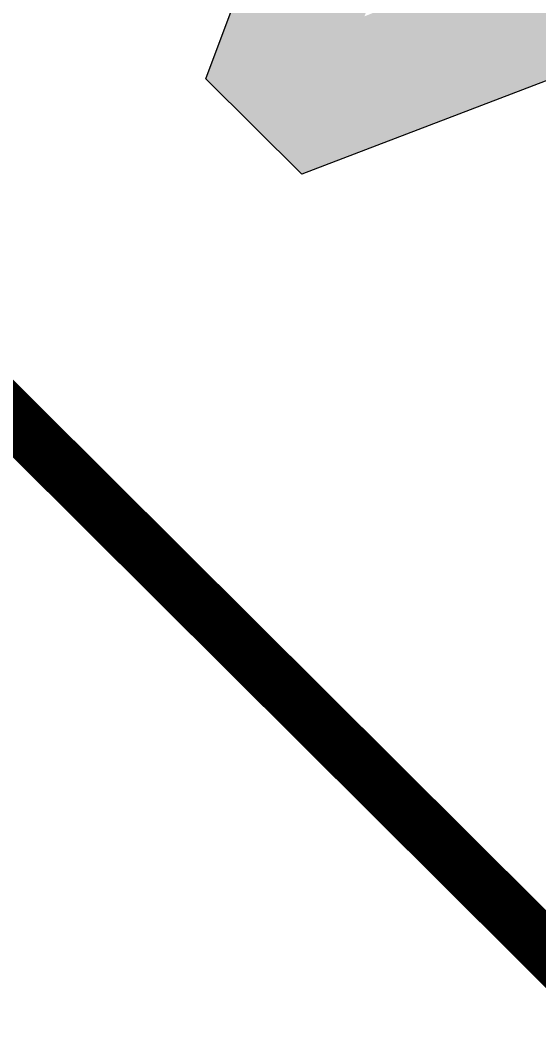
# Model space of a CAD drawing. Extents: x 517450926 to 520131079, y 3499134486 to 3500888201.
# Drawn here: x 518803256 to 518803961, y 3500027521 to 3500028904 of the extents above; entities that cross this region are included whole.
import ezdxf
from ezdxf.enums import TextEntityAlignment as Align

# ---------------------------------------------------------------- set-up
doc = ezdxf.new("R2010")
doc.units = 0
doc.header["$LTSCALE"] = 1000
doc.header["$MEASUREMENT"] = 0
doc.layers.get('0').update_dxf_attribs({"linetype": 'CONTINUOUS'})
for name, color, linetype in [('_U+56FE_U+5C42 1', 7, 'CONTINUOUS'), ('C-SHET-LOGO', 7, 'CONTINUOUS'), ('C-SHET-SHET', 144, 'CONTINUOUS')]:
    doc.layers.add(name, color=color, linetype=linetype)
doc.styles.get("Standard").update_dxf_attribs({"font": 'Tssdeng.shx', "bigfont": 'Tssdchn.shx'})
doc.styles.add('TH-STYLE2', font='', dxfattribs={"width": 0.8})
doc.styles.add('TH-STYLEP5', font='')
doc.styles.get('TH-STYLE2').set_extended_font_data('STXihei')
doc.styles.get('TH-STYLEP5').set_extended_font_data('STXihei')

# ---------------------------------------------------------------- blocks, each defined once
blk = doc.blocks.new('block 8-1')
at = {"layer": '_U+56FE_U+5C42 1'}
h = blk.add_hatch(color=255, dxfattribs=at)
h.dxf.hatch_style = 2
h.paths.add_polyline_path([(2103.54, -2799), (2092.35, -2773.11), (2038.23, -2773.11), (2027.19, -2799), (2002.72, -2799), (2054.32, -2684.34), (2076.57, -2684.34), (2128.33, -2799)])
h.paths.add_polyline_path([(2084.29, -2754.04), (2065.29, -2710), (2046.44, -2754.04)])
at = {"layer": '_U+56FE_U+5C42 1', "color": 255, "lineweight": 0}
blk.add_lwpolyline([(2103.54, -2799), (2092.35, -2773.11), (2038.23, -2773.11), (2027.19, -2799), (2002.72, -2799), (2054.32, -2684.34), (2076.57, -2684.34), (2128.33, -2799), (2103.54, -2799)], dxfattribs=at)
blk = doc.blocks.new('block 7')
at = {"layer": '_U+56FE_U+5C42 1'}
blk.add_blockref('block 8-1', (0, 0), dxfattribs=at)
blk = doc.blocks.new('LOGO2020')
at = {"const_width": 0.5}
blk.add_lwpolyline([(80, 0), (0, 0), (0, 44), (80, 44)], close=True, dxfattribs=at)
at = {"lineweight": 9}
blk.add_lwpolyline([(79.9334, 0), (0, 0), (0, 44), (79.9334, 44), (79.9334, 0)], dxfattribs=at)
at = {"xscale": 0.055125, "yscale": 0.055125, "zscale": 0.055125}
blk.add_blockref('block 7', (-64.387, 188.5604), dxfattribs=at)
at = {"attachment_point": 5}
for s, insert, char_height, width, style in [('{\\fSimHei|b1|i0|c134|p2;\\W1;\\T1.1;上 海 天 华 建 筑 设 计 有 限 公 司}', (40.0666, 23.0203), 2.7, 80.945429, 'TH-STYLE2'), ('{\\fSTXihei|b0|i0|c204|p2;\\T0.95;Tian\\fSTXihei|b0|i0|c238|p2; \\fSTXihei|b0|i0|c204|p2; Hua\\fSTXihei|b0|i0|c238|p2; \\fSTXihei|b0|i0|c204|p2; Architecture \\fSTXihei|b0|i0|c238|p2; \\fSTXihei|b0|i0|c204|p2;Planning \\fSTXihei|b0|i0|c238|p2; \\fSTXihei|b0|i0|c204|p2;& \\fSTXihei|b0|i0|c238|p2; \\fSTXihei|b0|i0|c204|p2;Engineering\\fSTXihei|b0|i0|c238|p2; \\fSTXihei|b0|i0|c204|p2; Limited}', (40.0766, 18.7559), 1.5, 54.8, 'TH-STYLEP5')]:
    blk.add_mtext(s, dxfattribs=dict(at, insert=insert, char_height=char_height, width=width, style=style))
blk = doc.blocks.new('SH_THAPE_A1L2')
blk.add_lwpolyline([(1171, 301), (1171, 293), (1251, 293), (1251, 301)], close=True)
at = {"layer": 'C-SHET-LOGO', "xscale": 1.000832973929552, "yscale": 1.000832973929552, "zscale": 1.000832973929552}
blk.add_blockref('LOGO2020', (1171, 248.9633), dxfattribs=at)
blk.add_attdef('作废标记', text='', height=400).set_placement((658, 330.5), align=Align.MIDDLE_CENTER)

msp = doc.modelspace()

# ---------------------------------------------------------------- block references
at = {"layer": 'C-SHET-SHET', "xscale": 150, "yscale": 150, "zscale": 150, "rotation": 135.1572922948761}
msp.add_blockref('SH_THAPE_A1L2', (518964013.4643, 3499930459.5851), dxfattribs=at)

doc.saveas('drawing.dxf')
